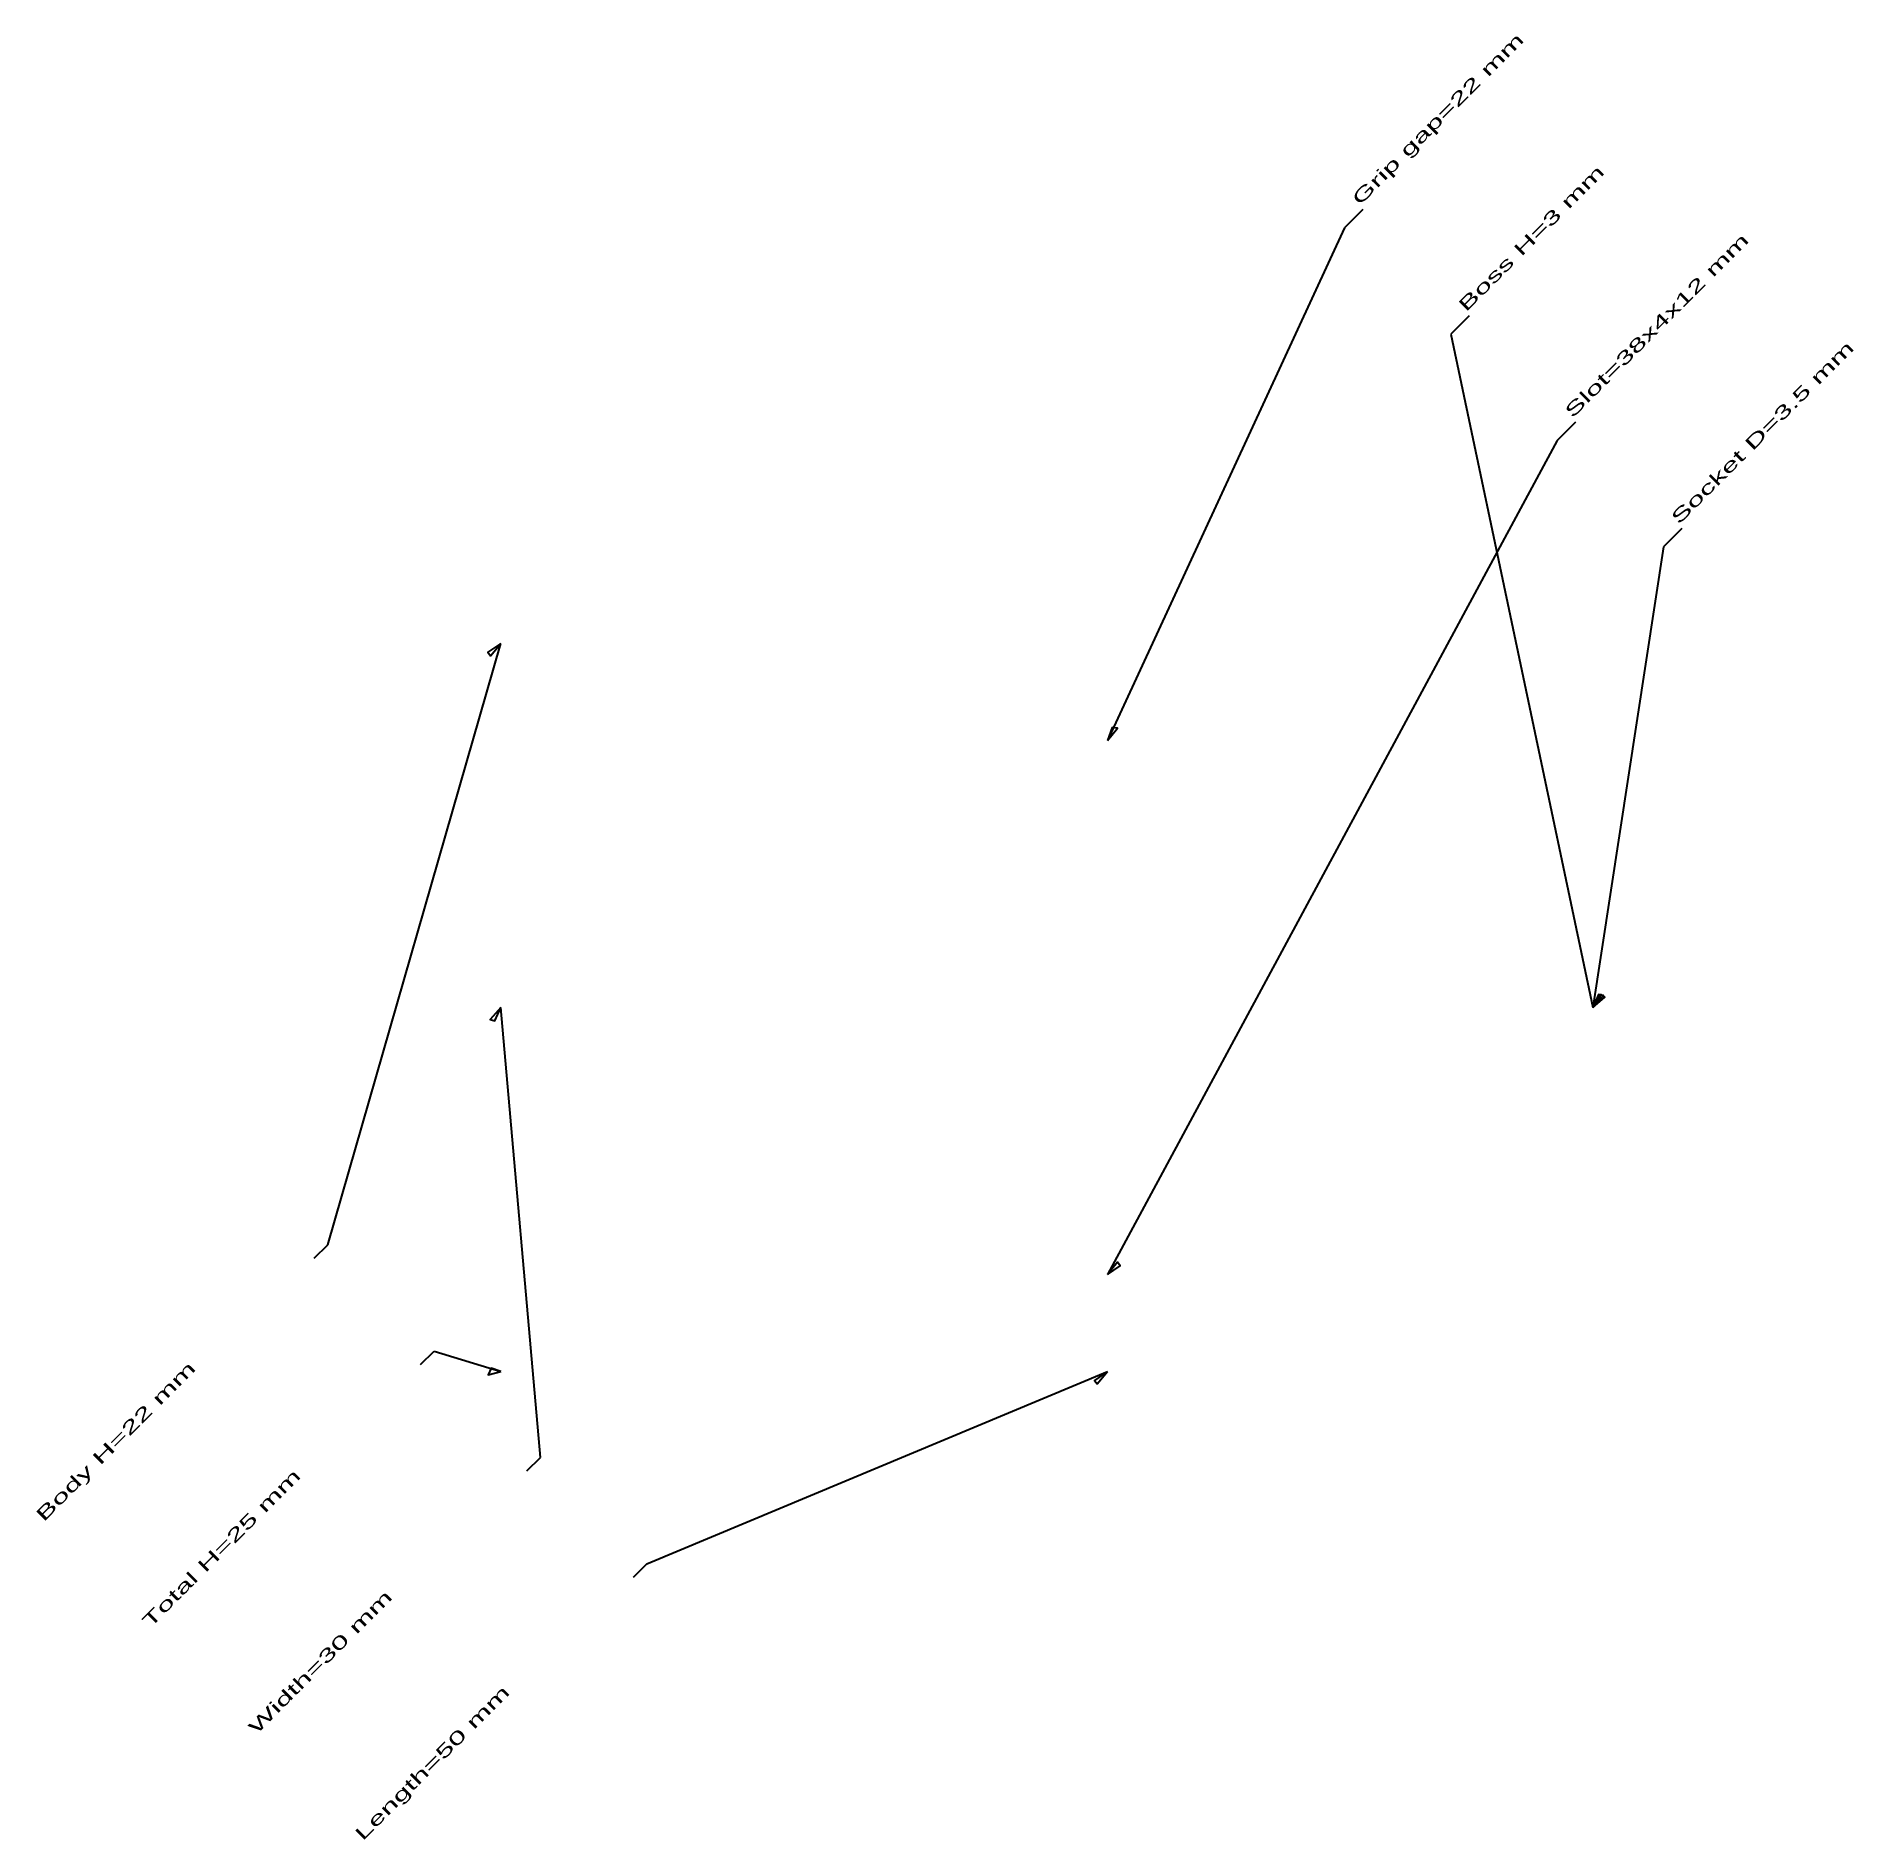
# Model space of a CAD drawing. Header units: millimetres. Extents: x -44.1 to 30.8, y -34.3 to 40.
import ezdxf

# ---------------------------------------------------------------- set-up
doc = ezdxf.new("R2010")
doc.units = ezdxf.units.MM
doc.layers.add('P3_SIZE_NOTES', color=4, linetype='Continuous')
doc.styles.get("Standard").update_dxf_attribs({"font": 'arial.ttf'})

msp = doc.modelspace()

# ---------------------------------------------------------------- linework, layer by layer
at = {"layer": 'P3_SIZE_NOTES', "color": 4}
for p, q in [((10.53, 32.886, 22.356), (9.771, 32.127, 22.356)), ((9.771, 32.127, 22.356), (0, 11, 16)), ((14.912, 28.504, 13.592), (14.153, 27.745, 13.592)), ((14.153, 27.745, 13.592), (20, 0, 23.5)), ((19.294, 24.122, 4.828), (18.535, 23.363, 4.828)), ((18.535, 23.363, 4.828), (0, -11, 16)), ((23.676, 19.74, -3.936), (22.917, 18.981, -3.936)), ((22.917, 18.981, -3.936), (20, 0, 1.75)), ((-32.127, -9.771, 22.356), (-25, 15, 11)), ((-23.363, -18.535, 4.828), (-25, 0)), ((-32.681, -10.325, 22.356), (-32.127, -9.771, 22.356)), ((-28.299, -14.707, 13.592), (-27.745, -14.153, 13.592)), ((-27.745, -14.153, 13.592), (-25, -15, 12.5)), ((-18.981, -22.917, -3.936), (0, -15)), ((-23.917, -19.089, 4.828), (-23.363, -18.535, 4.828)), ((-19.535, -23.471, -3.936), (-18.981, -22.917, -3.936))]:
    msp.add_line(p, q, dxfattribs=at)
for points in [[(-25, 15, 11), (-25.534, 14.645, 11.179), (-25.424, 14.493, 10.917)], [(0, 11, 16), (0.415, 11.511, 16.096), (0.201, 11.538, 16.336)], [(20, 0, 23.5), (20.44, 0.496, 23.556), (20.238, 0.542, 23.804)], [(20, 0, 1.75), (20.5, 0.434, 1.684), (20.341, 0.537, 1.946)], [(-25, 0), (-25.441, -0.495, -0.054), (-25.24, -0.542, -0.302)], [(0, -11, 16), (0.532, -10.637, 15.831), (0.417, -10.489, 16.094)], [(-25, -15, 12.5), (-25.388, -14.865, 13.023), (-25.522, -15.129, 12.893)], [(0, -15), (-0.531, -15.364, 0.168), (-0.416, -15.511, -0.095)]]:
    msp.add_3dface(points, dxfattribs=at)

# ---------------------------------------------------------------- texts
at = {"layer": 'P3_SIZE_NOTES', "color": 4, "extrusion": (0.57735, -0.57735, 0.57735)}
for s, p in [('Grip gap=22 mm', (30.699, 27.703)), ('Boss H=3 mm', (30.699, 16.969)), ('Slot=38x4x12 mm', (30.699, 6.236)), ('Socket D=3.5 mm', (30.699, -4.498)), ('Body H=22 mm', (-45.995, 27.703)), ('Total H=25 mm', (-45.995, 16.969)), ('Width=30 mm', (-45.995, 6.236)), ('Length=50 mm', (-45.995, -4.498))]:
    msp.add_text(s, height=0.92245, dxfattribs=at).set_placement(p)

doc.saveas('drawing.dxf')
